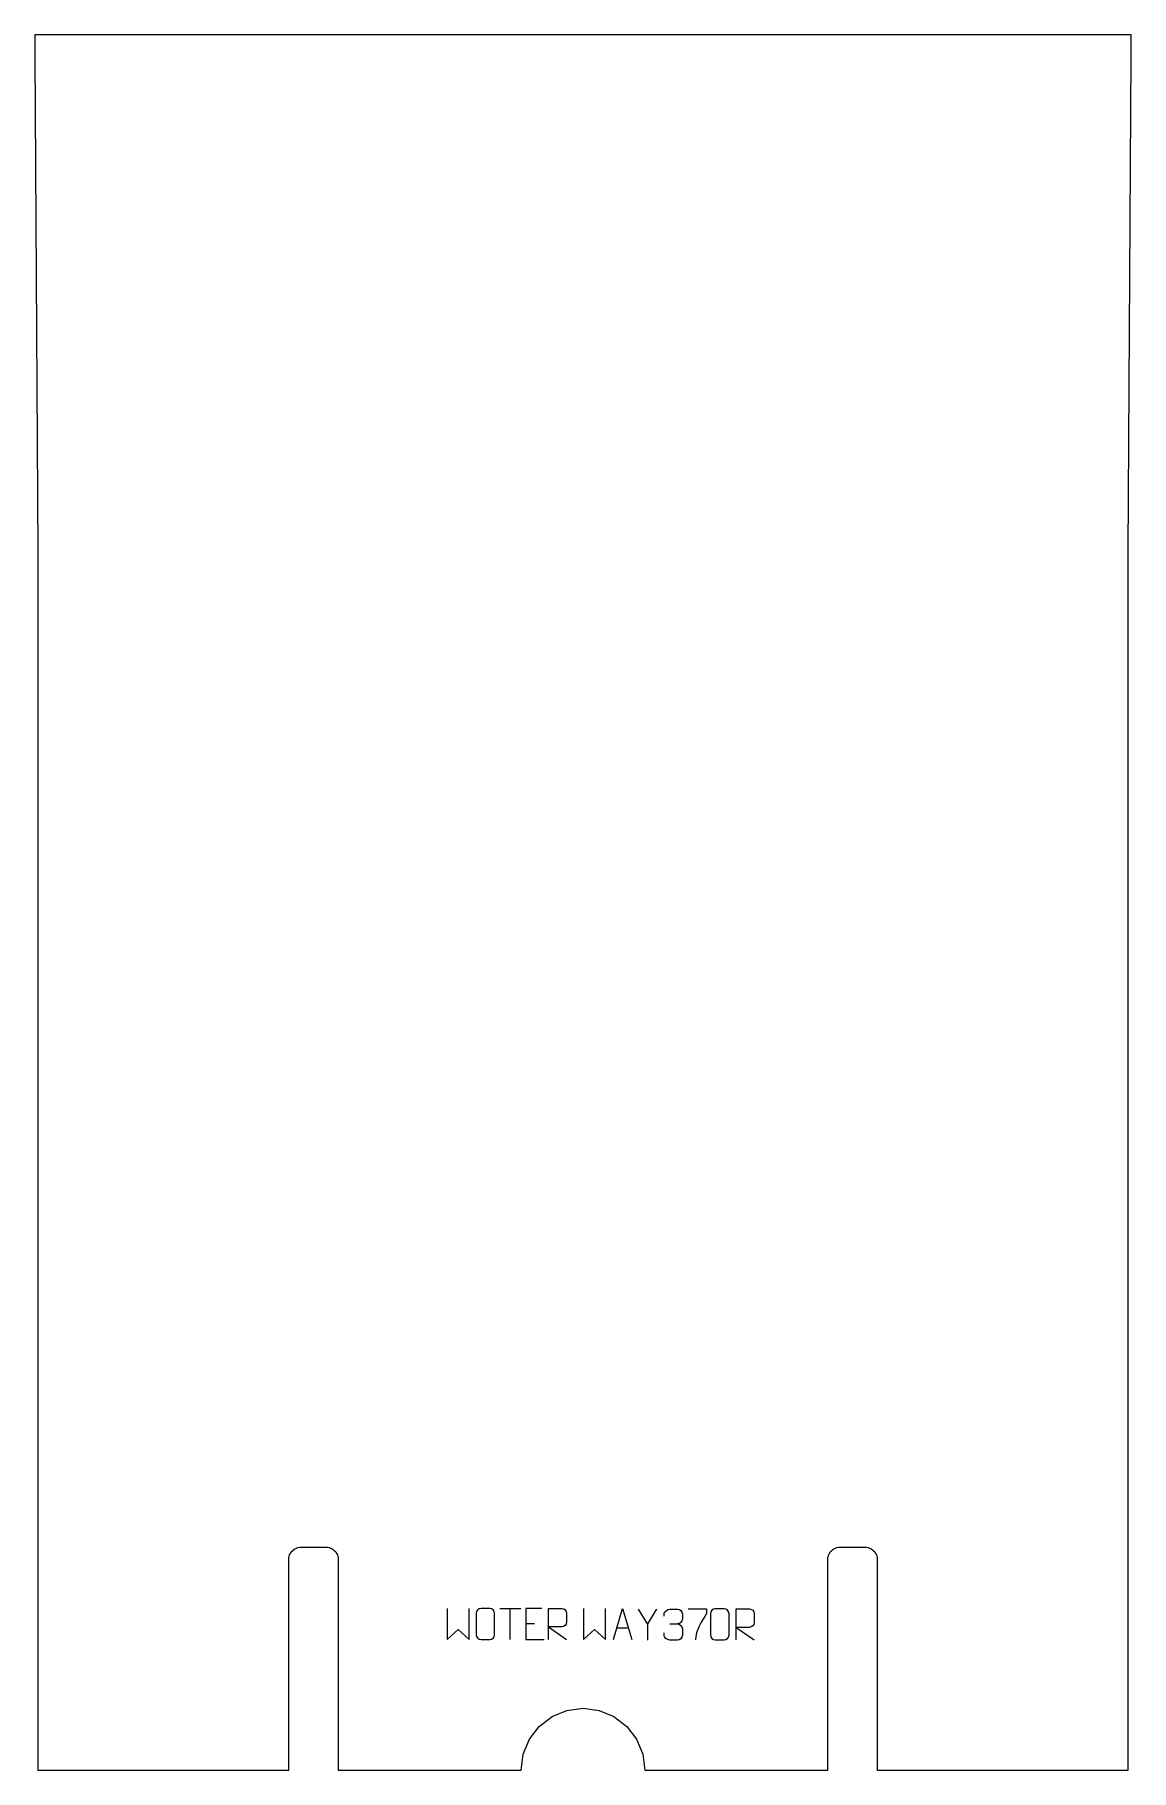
# Model space of a CAD drawing. Header units: millimetres. Extents: x -442 to 442, y -1091 to 308.
import ezdxf

# ---------------------------------------------------------------- set-up
doc = ezdxf.new("R2010")
doc.units = ezdxf.units.MM
doc.header["$MEASUREMENT"] = 0
doc.layers.add('layer 1', color=7, linetype='Continuous')

msp = doc.modelspace()

# ---------------------------------------------------------------- linework, layer by layer
at = {"layer": 'layer 1', "color": 242, "lineweight": 9}
msp.add_open_spline([(442.4997, 308.499), (442.4997, 308.499), (442.4997, 291.4999), (442.4997, 291.4999), (442.4997, 291.4999), (442.4997, 291.4999), (439.9996, -108.4998), (439.9996, -108.4998), (439.9996, -108.4998), (439.9996, -108.4998), (439.9996, -1091.4992), (439.9996, -1091.4992), (439.9996, -1091.4992), (439.9996, -1091.4992), (237.5006, -1091.4992), (237.5006, -1091.4992), (237.5006, -1091.4992), (237.5006, -1091.4992), (237.5006, -921.5003), (237.5006, -921.5003), (237.5006, -921.5003), (237.5006, -921.5003), (237.4154, -920.195), (237.4154, -920.195), (237.4154, -920.195), (237.4154, -920.195), (237.1587, -918.9122), (237.1587, -918.9122), (237.1587, -918.9122), (237.1587, -918.9122), (236.7393, -917.6736), (236.7393, -917.6736), (236.7393, -917.6736), (236.7393, -917.6736), (236.1612, -916.5), (236.1612, -916.5), (236.1612, -916.5), (236.1612, -916.5), (235.434, -915.4117), (235.434, -915.4117), (235.434, -915.4117), (235.434, -915.4117), (234.571, -914.4278), (234.571, -914.4278), (234.571, -914.4278), (234.571, -914.4278), (233.5871, -913.566), (233.5871, -913.566), (233.5871, -913.566), (233.5871, -913.566), (232.5003, -912.8392), (232.5003, -912.8392), (232.5003, -912.8392), (232.5003, -912.8392), (231.3268, -912.2607), (231.3268, -912.2607), (231.3268, -912.2607), (231.3268, -912.2607), (230.0878, -911.8401), (230.0878, -911.8401), (230.0878, -911.8401), (230.0878, -911.8401), (228.8054, -911.585), (228.8054, -911.585), (228.8054, -911.585), (228.8054, -911.585), (227.5001, -911.4998), (227.5001, -911.4998), (227.5001, -911.4998), (227.5001, -911.4998), (207.5002, -911.4998), (207.5002, -911.4998), (207.5002, -911.4998), (207.5002, -911.4998), (206.1949, -911.585), (206.1949, -911.585), (206.1949, -911.585), (206.1949, -911.585), (204.9121, -911.8401), (204.9121, -911.8401), (204.9121, -911.8401), (204.9121, -911.8401), (203.6735, -912.2607), (203.6735, -912.2607), (203.6735, -912.2607), (203.6735, -912.2607), (202.5, -912.8392), (202.5, -912.8392), (202.5, -912.8392), (202.5, -912.8392), (201.4128, -913.566), (201.4128, -913.566), (201.4128, -913.566), (201.4128, -913.566), (200.4293, -914.4278), (200.4293, -914.4278), (200.4293, -914.4278), (200.4293, -914.4278), (199.5663, -915.4117), (199.5663, -915.4117), (199.5663, -915.4117), (199.5663, -915.4117), (198.8404, -916.5), (198.8404, -916.5), (198.8404, -916.5), (198.8404, -916.5), (198.261, -917.6736), (198.261, -917.6736), (198.261, -917.6736), (198.261, -917.6736), (197.8412, -918.9122), (197.8412, -918.9122), (197.8412, -918.9122), (197.8412, -918.9122), (197.5861, -920.195), (197.5861, -920.195), (197.5861, -920.195), (197.5861, -920.195), (197.4997, -921.5003), (197.4997, -921.5003), (197.4997, -921.5003), (197.4997, -921.5003), (197.4997, -1091.4992), (197.4997, -1091.4992), (197.4997, -1091.4992), (197.4997, -1091.4992), (50.0004, -1091.4992), (50.0004, -1091.4992), (50.0004, -1091.4992), (50.0004, -1091.4992), (48.297, -1078.5594), (48.297, -1078.5594), (48.297, -1078.5594), (48.297, -1078.5594), (43.3011, -1066.4995), (43.3011, -1066.4995), (43.3011, -1066.4995), (43.3011, -1066.4995), (35.3556, -1056.1446), (35.3556, -1056.1446), (35.3556, -1056.1446), (35.3556, -1056.1446), (25.0007, -1048.199), (25.0007, -1048.199), (25.0007, -1048.199), (25.0007, -1048.199), (12.9408, -1043.2032), (12.9408, -1043.2032), (12.9408, -1043.2032), (12.9408, -1043.2032), (0.0006, -1041.4994), (0.0006, -1041.4994), (0.0006, -1041.4994), (0.0006, -1041.4994), (-12.9408, -1043.2032), (-12.9408, -1043.2032), (-12.9408, -1043.2032), (-12.9408, -1043.2032), (-24.9991, -1048.199), (-24.9991, -1048.199), (-24.9991, -1048.199), (-24.9991, -1048.199), (-35.3556, -1056.1446), (-35.3556, -1056.1446), (-35.3556, -1056.1446), (-35.3556, -1056.1446), (-43.3007, -1066.4995), (-43.3007, -1066.4995), (-43.3007, -1066.4995), (-43.3007, -1066.4995), (-48.2954, -1078.5594), (-48.2954, -1078.5594), (-48.2954, -1078.5594), (-48.2954, -1078.5594), (-49.9992, -1091.4992), (-49.9992, -1091.4992), (-49.9992, -1091.4992), (-49.9992, -1091.4992), (-197.4997, -1091.4992), (-197.4997, -1091.4992), (-197.4997, -1091.4992), (-197.4997, -1091.4992), (-197.4997, -921.5003), (-197.4997, -921.5003), (-197.4997, -921.5003), (-197.4997, -921.5003), (-197.5849, -920.195), (-197.5849, -920.195), (-197.5849, -920.195), (-197.5849, -920.195), (-197.84, -918.9122), (-197.84, -918.9122), (-197.84, -918.9122), (-197.84, -918.9122), (-198.2606, -917.6736), (-198.2606, -917.6736), (-198.2606, -917.6736), (-198.2606, -917.6736), (-198.8392, -916.5), (-198.8392, -916.5), (-198.8392, -916.5), (-198.8392, -916.5), (-199.5659, -915.4117), (-199.5659, -915.4117), (-199.5659, -915.4117), (-199.5659, -915.4117), (-200.4277, -914.4278), (-200.4277, -914.4278), (-200.4277, -914.4278), (-200.4277, -914.4278), (-201.4116, -913.566), (-201.4116, -913.566), (-201.4116, -913.566), (-201.4116, -913.566), (-202.5, -912.8392), (-202.5, -912.8392), (-202.5, -912.8392), (-202.5, -912.8392), (-203.6719, -912.2607), (-203.6719, -912.2607), (-203.6719, -912.2607), (-203.6719, -912.2607), (-204.9109, -911.8401), (-204.9109, -911.8401), (-204.9109, -911.8401), (-204.9109, -911.8401), (-206.1949, -911.585), (-206.1949, -911.585), (-206.1949, -911.585), (-206.1949, -911.585), (-207.5002, -911.4998), (-207.5002, -911.4998), (-207.5002, -911.4998), (-207.5002, -911.4998), (-227.4997, -911.4998), (-227.4997, -911.4998), (-227.4997, -911.4998), (-227.4997, -911.4998), (-228.805, -911.585), (-228.805, -911.585), (-228.805, -911.585), (-228.805, -911.585), (-230.0878, -911.8401), (-230.0878, -911.8401), (-230.0878, -911.8401), (-230.0878, -911.8401), (-231.3264, -912.2607), (-231.3264, -912.2607), (-231.3264, -912.2607), (-231.3264, -912.2607), (-232.4999, -912.8392), (-232.4999, -912.8392), (-232.4999, -912.8392), (-232.4999, -912.8392), (-233.5871, -913.566), (-233.5871, -913.566), (-233.5871, -913.566), (-233.5871, -913.566), (-234.5706, -914.4278), (-234.5706, -914.4278), (-234.5706, -914.4278), (-234.5706, -914.4278), (-235.4324, -915.4117), (-235.4324, -915.4117), (-235.4324, -915.4117), (-235.4324, -915.4117), (-236.1595, -916.5), (-236.1595, -916.5), (-236.1595, -916.5), (-236.1595, -916.5), (-236.7377, -917.6736), (-236.7377, -917.6736), (-236.7377, -917.6736), (-236.7377, -917.6736), (-237.1587, -918.9122), (-237.1587, -918.9122), (-237.1587, -918.9122), (-237.1587, -918.9122), (-237.4138, -920.195), (-237.4138, -920.195), (-237.4138, -920.195), (-237.4138, -920.195), (-237.499, -921.5003), (-237.499, -921.5003), (-237.499, -921.5003), (-237.499, -921.5003), (-237.499, -1091.4992), (-237.499, -1091.4992), (-237.499, -1091.4992), (-237.499, -1091.4992), (-439.9996, -1091.4992), (-439.9996, -1091.4992), (-439.9996, -1091.4992), (-439.9996, -1091.4992), (-439.9996, -108.4998), (-439.9996, -108.4998), (-439.9996, -108.4998), (-439.9996, -108.4998), (-442.4997, 291.4999), (-442.4997, 291.4999), (-442.4997, 291.4999), (-442.4997, 291.4999), (-442.4997, 308.499), (-442.4997, 308.499), (-442.4997, 308.499), (-442.4997, 308.499), (442.4997, 308.499), (442.4997, 308.499)], degree=3, knots=[0, 0, 0, 0, 0.012820513, 0.012820513, 0.012820513, 0.012820513, 0.025641026, 0.025641026, 0.025641026, 0.025641026, 0.038461538, 0.038461538, 0.038461538, 0.038461538, 0.051282051, 0.051282051, 0.051282051, 0.051282051, 0.064102564, 0.064102564, 0.064102564, 0.064102564, 0.076923077, 0.076923077, 0.076923077, 0.076923077, 0.08974359, 0.08974359, 0.08974359, 0.08974359, 0.102564103, 0.102564103, 0.102564103, 0.102564103, 0.115384615, 0.115384615, 0.115384615, 0.115384615, 0.128205128, 0.128205128, 0.128205128, 0.128205128, 0.141025641, 0.141025641, 0.141025641, 0.141025641, 0.153846154, 0.153846154, 0.153846154, 0.153846154, 0.166666667, 0.166666667, 0.166666667, 0.166666667, 0.179487179, 0.179487179, 0.179487179, 0.179487179, 0.192307692, 0.192307692, 0.192307692, 0.192307692, 0.205128205, 0.205128205, 0.205128205, 0.205128205, 0.217948718, 0.217948718, 0.217948718, 0.217948718, 0.230769231, 0.230769231, 0.230769231, 0.230769231, 0.243589744, 0.243589744, 0.243589744, 0.243589744, 0.256410256, 0.256410256, 0.256410256, 0.256410256, 0.269230769, 0.269230769, 0.269230769, 0.269230769, 0.282051282, 0.282051282, 0.282051282, 0.282051282, 0.294871795, 0.294871795, 0.294871795, 0.294871795, 0.307692308, 0.307692308, 0.307692308, 0.307692308, 0.320512821, 0.320512821, 0.320512821, 0.320512821, 0.333333333, 0.333333333, 0.333333333, 0.333333333, 0.346153846, 0.346153846, 0.346153846, 0.346153846, 0.358974359, 0.358974359, 0.358974359, 0.358974359, 0.371794872, 0.371794872, 0.371794872, 0.371794872, 0.384615385, 0.384615385, 0.384615385, 0.384615385, 0.397435897, 0.397435897, 0.397435897, 0.397435897, 0.41025641, 0.41025641, 0.41025641, 0.41025641, 0.423076923, 0.423076923, 0.423076923, 0.423076923, 0.435897436, 0.435897436, 0.435897436, 0.435897436, 0.448717949, 0.448717949, 0.448717949, 0.448717949, 0.461538462, 0.461538462, 0.461538462, 0.461538462, 0.474358974, 0.474358974, 0.474358974, 0.474358974, 0.487179487, 0.487179487, 0.487179487, 0.487179487, 0.5, 0.5, 0.5, 0.5, 0.512820513, 0.512820513, 0.512820513, 0.512820513, 0.525641026, 0.525641026, 0.525641026, 0.525641026, 0.538461538, 0.538461538, 0.538461538, 0.538461538, 0.551282051, 0.551282051, 0.551282051, 0.551282051, 0.564102564, 0.564102564, 0.564102564, 0.564102564, 0.576923077, 0.576923077, 0.576923077, 0.576923077, 0.58974359, 0.58974359, 0.58974359, 0.58974359, 0.602564103, 0.602564103, 0.602564103, 0.602564103, 0.615384615, 0.615384615, 0.615384615, 0.615384615, 0.628205128, 0.628205128, 0.628205128, 0.628205128, 0.641025641, 0.641025641, 0.641025641, 0.641025641, 0.653846154, 0.653846154, 0.653846154, 0.653846154, 0.666666667, 0.666666667, 0.666666667, 0.666666667, 0.679487179, 0.679487179, 0.679487179, 0.679487179, 0.692307692, 0.692307692, 0.692307692, 0.692307692, 0.705128205, 0.705128205, 0.705128205, 0.705128205, 0.717948718, 0.717948718, 0.717948718, 0.717948718, 0.730769231, 0.730769231, 0.730769231, 0.730769231, 0.743589744, 0.743589744, 0.743589744, 0.743589744, 0.756410256, 0.756410256, 0.756410256, 0.756410256, 0.769230769, 0.769230769, 0.769230769, 0.769230769, 0.782051282, 0.782051282, 0.782051282, 0.782051282, 0.794871795, 0.794871795, 0.794871795, 0.794871795, 0.807692308, 0.807692308, 0.807692308, 0.807692308, 0.820512821, 0.820512821, 0.820512821, 0.820512821, 0.833333333, 0.833333333, 0.833333333, 0.833333333, 0.846153846, 0.846153846, 0.846153846, 0.846153846, 0.858974359, 0.858974359, 0.858974359, 0.858974359, 0.871794872, 0.871794872, 0.871794872, 0.871794872, 0.884615385, 0.884615385, 0.884615385, 0.884615385, 0.897435897, 0.897435897, 0.897435897, 0.897435897, 0.91025641, 0.91025641, 0.91025641, 0.91025641, 0.923076923, 0.923076923, 0.923076923, 0.923076923, 0.935897436, 0.935897436, 0.935897436, 0.935897436, 0.948717949, 0.948717949, 0.948717949, 0.948717949, 0.961538462, 0.961538462, 0.961538462, 0.961538462, 0.974358974, 0.974358974, 0.974358974, 0.974358974, 1, 1, 1, 1], dxfattribs=at)
at = {"layer": 'layer 1', "color": 250, "lineweight": 9}
for points, knots in [([(-109.5935, -961.0988), (-109.5935, -961.0988), (-109.5935, -986.0568), (-109.5935, -986.0568), (-109.5935, -986.0568), (-109.5935, -986.0568), (-100.7508, -977.9921), (-100.7508, -977.9921), (-100.7508, -977.9921), (-100.7508, -977.9921), (-91.9084, -986.0562), (-91.9084, -986.0562), (-91.9084, -986.0562), (-91.9084, -986.0562), (-91.9084, -961.0988), (-91.9084, -961.0988)], [0, 0, 0, 0, 0.2, 0.2, 0.2, 0.2, 0.4, 0.4, 0.4, 0.4, 0.6, 0.6, 0.6, 0.6, 1, 1, 1, 1]), ([(-82.2705, -961.1013), (-79.9448, -961.1013), (-77.6187, -961.1013), (-75.2926, -961.1013), (-75.2926, -961.1013), (-73.346, -961.0657), (-71.3546, -962.5573), (-71.3279, -964.9949), (-71.3279, -964.9949), (-71.3283, -970.7418), (-71.3283, -976.4891), (-71.3279, -982.2368), (-71.3279, -982.2368), (-71.4677, -984.5602), (-73.1449, -986.0398), (-75.2926, -986.0506), (-75.2926, -986.0506), (-77.6245, -986.0502), (-79.9564, -986.0502), (-82.2879, -986.0506), (-82.2879, -986.0506), (-84.2129, -986.156), (-86.185, -984.2715), (-86.1738, -982.2542), (-86.1738, -982.2542), (-86.1735, -976.4841), (-86.1735, -970.7144), (-86.1738, -964.9451), (-86.1738, -964.9451), (-86.1696, -962.807), (-84.4229, -961.0878), (-82.2705, -961.1013)], [0, 0, 0, 0, 0.111111111, 0.111111111, 0.111111111, 0.111111111, 0.222222222, 0.222222222, 0.222222222, 0.222222222, 0.333333333, 0.333333333, 0.333333333, 0.333333333, 0.444444444, 0.444444444, 0.444444444, 0.444444444, 0.555555556, 0.555555556, 0.555555556, 0.555555556, 0.666666667, 0.666666667, 0.666666667, 0.666666667, 0.777777778, 0.777777778, 0.777777778, 0.777777778, 1, 1, 1, 1]), ([(-33.3099, -961.101), (-33.3099, -961.101), (-46.1838, -961.101), (-46.1838, -961.101), (-46.1838, -961.101), (-46.1838, -961.101), (-46.1838, -986.0546), (-46.1838, -986.0546), (-46.1838, -986.0546), (-46.1838, -986.0546), (-31.318, -986.0546), (-31.318, -986.0546)], [0, 0, 0, 0, 0.25, 0.25, 0.25, 0.25, 0.5, 0.5, 0.5, 0.5, 1, 1, 1, 1]), ([(-27.9686, -985.9675), (-27.9686, -985.9675), (-27.9686, -961.014), (-27.9686, -961.014), (-27.9686, -961.014), (-24.3738, -961.014), (-20.7783, -961.014), (-17.1831, -961.014), (-17.1831, -961.014), (-14.8578, -961.0517), (-13.3005, -962.5417), (-13.3046, -964.9081), (-13.3046, -964.9081), (-13.305, -966.9436), (-13.305, -970.003), (-13.3046, -972.039), (-13.3046, -972.039), (-13.3111, -973.9145), (-15.1234, -975.8563), (-17.1329, -975.8754), (-17.1329, -975.8754), (-17.1329, -975.8754), (-27.9686, -975.8754), (-27.9686, -975.8754), (-27.9686, -975.8754), (-27.9686, -975.8754), (-13.3139, -985.9675), (-13.3139, -985.9675)], [0, 0, 0, 0, 0.125, 0.125, 0.125, 0.125, 0.25, 0.25, 0.25, 0.25, 0.375, 0.375, 0.375, 0.375, 0.5, 0.5, 0.5, 0.5, 0.625, 0.625, 0.625, 0.625, 0.75, 0.75, 0.75, 0.75, 1, 1, 1, 1]), ([(0.4065, -961.0988), (0.4065, -961.0988), (0.4065, -986.0568), (0.4065, -986.0568), (0.4065, -986.0568), (0.4065, -986.0568), (9.2492, -977.9921), (9.2492, -977.9921), (9.2492, -977.9921), (9.2492, -977.9921), (18.0916, -986.0562), (18.0916, -986.0562), (18.0916, -986.0562), (18.0916, -986.0562), (18.0916, -961.0988), (18.0916, -961.0988)], [0, 0, 0, 0, 0.2, 0.2, 0.2, 0.2, 0.4, 0.4, 0.4, 0.4, 0.6, 0.6, 0.6, 0.6, 1, 1, 1, 1]), ([(24.5609, -985.9675), (24.5609, -985.9675), (31.9319, -961.014), (31.9319, -961.014), (31.9319, -961.014), (31.9319, -961.014), (39.5018, -985.9675), (39.5018, -985.9675)], [0, 0, 0, 0, 0.333333333, 0.333333333, 0.333333333, 0.333333333, 1, 1, 1, 1]), ([(59.3537, -961.5921), (59.3537, -961.5921), (52.0313, -973.4908), (52.0313, -973.4908), (52.0313, -973.4908), (52.0313, -973.4908), (52.032, -986.5457), (52.032, -986.5457)], [0, 0, 0, 0, 0.333333333, 0.333333333, 0.333333333, 0.333333333, 1, 1, 1, 1]), ([(65.4385, -967.2456), (65.4385, -967.2456), (65.4385, -965.3884), (65.4385, -965.3884), (65.4385, -965.3884), (65.4242, -963.6465), (68.0887, -961.5284), (70.1478, -961.5511), (70.1478, -961.5511), (72.2119, -961.5511), (74.2759, -961.5511), (76.3396, -961.5511), (76.3396, -961.5511), (78.5341, -961.5423), (80.1324, -963.3891), (80.1768, -965.3012), (80.1768, -965.3012), (80.1764, -966.7363), (80.1764, -968.1714), (80.1768, -969.6069), (80.1768, -969.6069), (80.1282, -971.2604), (78.5256, -973.4904), (76.3273, -973.4804), (76.3273, -973.4804), (78.531, -973.4916), (80.139, -975.2948), (80.193, -977.3543), (80.193, -977.3543), (80.1926, -979.139), (80.1926, -980.9237), (80.193, -982.7088), (80.193, -982.7088), (80.2031, -984.7702), (78.1482, -986.5333), (76.3273, -986.5252), (76.3273, -986.5252), (74.262, -986.5249), (72.1968, -986.5249), (70.1312, -986.5252), (70.1312, -986.5252), (67.9626, -986.5137), (65.4316, -984.1135), (65.413, -982.6517), (65.413, -982.6517), (65.413, -982.6517), (65.413, -980.7431), (65.413, -980.7431)], [0, 0, 0, 0, 0.076923077, 0.076923077, 0.076923077, 0.076923077, 0.153846154, 0.153846154, 0.153846154, 0.153846154, 0.230769231, 0.230769231, 0.230769231, 0.230769231, 0.307692308, 0.307692308, 0.307692308, 0.307692308, 0.384615385, 0.384615385, 0.384615385, 0.384615385, 0.461538462, 0.461538462, 0.461538462, 0.461538462, 0.538461538, 0.538461538, 0.538461538, 0.538461538, 0.615384615, 0.615384615, 0.615384615, 0.615384615, 0.692307692, 0.692307692, 0.692307692, 0.692307692, 0.769230769, 0.769230769, 0.769230769, 0.769230769, 0.846153846, 0.846153846, 0.846153846, 0.846153846, 1, 1, 1, 1]), ([(84.9202, -961.3409), (84.9202, -961.3409), (99.7363, -961.3409), (99.7363, -961.3409), (99.7363, -961.3409), (99.736, -962.5905), (99.736, -963.8401), (99.7363, -965.0899), (99.7363, -965.0899), (95.7419, -971.087), (90.8267, -978.9206), (90.8267, -986.2994)], [0, 0, 0, 0, 0.25, 0.25, 0.25, 0.25, 0.5, 0.5, 0.5, 0.5, 1, 1, 1, 1]), ([(106.7475, -961.3209), (109.1136, -961.3209), (111.4801, -961.3209), (113.8466, -961.3209), (113.8466, -961.3209), (115.8271, -961.2853), (117.8531, -962.7796), (117.8802, -965.2217), (117.8802, -965.2217), (117.8798, -970.9791), (117.8798, -976.7369), (117.8802, -982.4951), (117.8802, -982.4951), (117.7381, -984.8227), (116.0317, -986.305), (113.8466, -986.3158), (113.8466, -986.3158), (111.4742, -986.3154), (109.1018, -986.3154), (106.7298, -986.3158), (106.7298, -986.3158), (104.7713, -986.4214), (102.7649, -984.5335), (102.7763, -982.5125), (102.7763, -982.5125), (102.7767, -976.7319), (102.7767, -970.9516), (102.7763, -965.1718), (102.7763, -965.1718), (102.7806, -963.0298), (104.5577, -961.3073), (106.7475, -961.3209)], [0, 0, 0, 0, 0.111111111, 0.111111111, 0.111111111, 0.111111111, 0.222222222, 0.222222222, 0.222222222, 0.222222222, 0.333333333, 0.333333333, 0.333333333, 0.333333333, 0.444444444, 0.444444444, 0.444444444, 0.444444444, 0.555555556, 0.555555556, 0.555555556, 0.555555556, 0.666666667, 0.666666667, 0.666666667, 0.666666667, 0.777777778, 0.777777778, 0.777777778, 0.777777778, 1, 1, 1, 1]), ([(123.5478, -986.3351), (123.5478, -986.3351), (123.5478, -961.3816), (123.5478, -961.3816), (123.5478, -961.3816), (127.1426, -961.3816), (130.7381, -961.3816), (134.3333, -961.3816), (134.3333, -961.3816), (136.6586, -961.4193), (138.2159, -962.9093), (138.2118, -965.2757), (138.2118, -965.2757), (138.2114, -967.3112), (138.2114, -970.3706), (138.2118, -972.4066), (138.2118, -972.4066), (138.2053, -974.2821), (136.393, -976.2239), (134.3835, -976.243), (134.3835, -976.243), (134.3835, -976.243), (123.5478, -976.243), (123.5478, -976.243), (123.5478, -976.243), (123.5478, -976.243), (138.2025, -986.3351), (138.2025, -986.3351)], [0, 0, 0, 0, 0.125, 0.125, 0.125, 0.125, 0.25, 0.25, 0.25, 0.25, 0.375, 0.375, 0.375, 0.375, 0.5, 0.5, 0.5, 0.5, 0.625, 0.625, 0.625, 0.625, 0.75, 0.75, 0.75, 0.75, 1, 1, 1, 1])]:
    msp.add_open_spline(points, degree=3, knots=knots, dxfattribs=at)
for points in [[(-67.2445, -961.1245), (-67.2445, -961.1245), (-50.2573, -961.1245), (-50.2573, -961.1245)], [(-58.7507, -986.0545), (-58.7507, -986.0545), (-58.7507, -961.101), (-58.7507, -961.101)], [(52.0313, -973.4908), (52.0313, -973.4908), (44.7104, -961.5921), (44.7104, -961.5921)], [(-46.1838, -972.9807), (-46.1838, -972.9807), (-39.0157, -972.9807), (-39.0157, -972.9807)], [(27.2835, -976.7181), (27.2835, -976.7181), (36.7792, -976.7181), (36.7792, -976.7181)], [(70.1482, -973.4908), (70.1482, -973.4908), (76.3446, -973.4908), (76.3446, -973.4908)]]:
    msp.add_open_spline(points, degree=3, dxfattribs=at)

doc.saveas('drawing.dxf')
